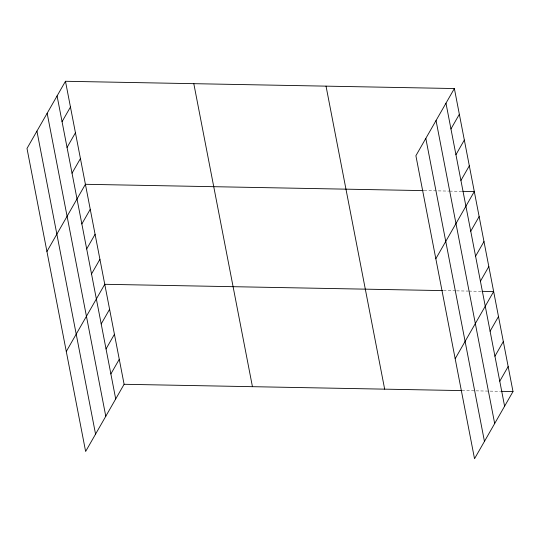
<?xml version="1.0" encoding="UTF-8"?>
<svg xmlns="http://www.w3.org/2000/svg" width="540" height="540" viewBox="0 0 540 540"><rect width="100%" height="100%" fill="white"/><g stroke="black" fill="none" stroke-linecap="round" stroke-linejoin="round"><path stroke-width="0.41" stroke-dasharray="2.7 2.03" d="M424.123 190.627L448.801 191.086M449.624 191.099L461.963 191.329M443.468 290.615L455.807 290.851M456.631 290.864L468.146 291.08M468.97 291.094L481.309 291.323M461.997 390.596L475.16 390.839M475.983 390.859L500.661 391.318"/><path stroke-width="0.81" d="M65.475 81.277L27 148.453L85.631 451.46L124.106 384.284L65.475 81.277L454.37 88.54L513 391.547L474.525 458.723L415.894 155.716L454.37 88.54M62.059 121.689L70.457 107.028M67.048 147.447L75.438 132.786M72.029 173.198L80.426 158.544M46.933 251.478L85.408 184.295L423.299 190.607M81.851 223.958L90.248 209.297M86.69 248.954L95.081 234.293M91.523 273.949L99.92 259.295M66.285 351.473L104.76 284.29L442.645 290.601M101.203 323.946L109.593 309.292M106.036 348.948L114.433 334.287M110.876 373.943L119.272 359.289M450.954 128.952L459.351 114.291M455.936 154.71L464.333 140.049M460.924 180.461L469.321 165.807M435.827 258.741L474.302 191.558L462.787 191.349M470.745 231.221L479.142 216.56M475.578 256.216L483.975 241.556M480.418 281.219L488.815 266.558M455.18 358.736L493.648 291.553L482.132 291.337M490.091 331.216L498.488 316.555M494.93 356.211L503.327 341.55M499.77 381.206L508.16 366.552M124.106 384.284L461.174 390.582M501.485 391.331L513 391.547M445.973 103.194L504.603 406.208M436.043 120.528L494.681 423.542M425.817 138.382L484.454 441.396M326.032 86.137L384.662 389.151M193.806 83.673L252.443 386.681M57.078 95.931L115.709 398.945M47.156 113.265L105.786 416.273M36.923 131.119L95.56 434.133"/></g></svg>
